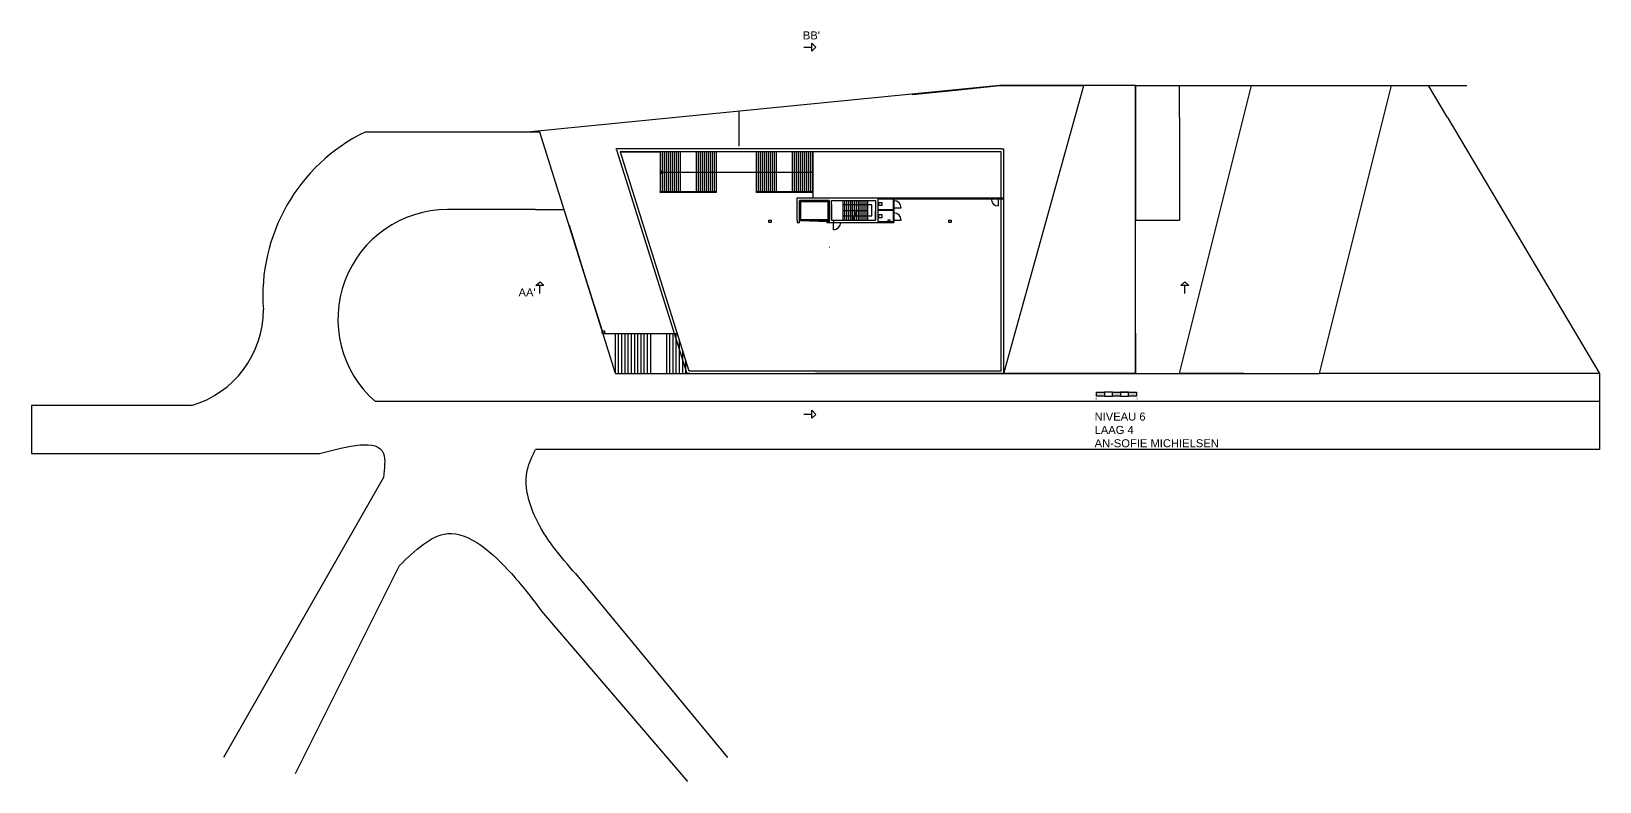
# Model space of a CAD drawing. Header units: millimetres. Extents: x -5657 to 14604, y -1609 to 2067.
# Drawn here: x 10254 to 12214, y 973 to 1911 of the extents above; entities that cross this region are included whole.
import ezdxf

# ---------------------------------------------------------------- set-up
doc = ezdxf.new("R2010")
doc.units = ezdxf.units.MM
doc.linetypes.add('ACAD_ISO02W100', pattern=[15, 12, -3])
doc.layers.get('0').update_dxf_attribs({"color": 4})
for name, color, linetype in [('gelijkvloers', 80, 'Continuous'), ('laag 3', 20, 'Continuous'), ('laag 4.1', 10, 'Continuous'), ('laag 4.2', 12, 'Continuous'), ('str palen', 220, 'Continuous')]:
    doc.layers.add(name, color=color, linetype=linetype)
doc.styles.get("Standard").update_dxf_attribs({"font": 'arial.ttf'})

msp = doc.modelspace()

# ---------------------------------------------------------------- hatches: boundary and pattern name
at = {"linetype": 'Continuous', "transparency": 33554539}
h = msp.add_hatch(color=256, dxfattribs=at)
h.dxf.hatch_style = 1
h.paths.add_polyline_path([(11595, 1460), (11585, 1460), (11585, 1455), (11595, 1455)])
h.paths.add_polyline_path([(11615, 1460), (11605, 1460), (11605, 1455), (11615, 1455)])
h.paths.add_polyline_path([(11635, 1460), (11625, 1460), (11625, 1455), (11635, 1455)])

# ---------------------------------------------------------------- linework, layer by layer
at = {"linetype": 'Continuous'}
for p, q in [((11464, 1843), (10874, 1785)), ((11464, 1843), (10874, 1785)), ((11634, 1843), (11464, 1843)), ((11634, 1483), (11634, 1843)), ((11634, 1843), (12048, 1843)), ((11634, 1483), (11634, 1843)), ((11634, 1843), (11634, 1796)), ((11634, 1843), (11634, 1796)), ((11689, 1803), (11689, 1843)), ((11769, 1803), (11779, 1843)), ((11944, 1803), (11954, 1843)), ((12024, 1803), (12000.2, 1843)), ((10889.6, 1785), (10671, 1785)), ((10984, 1483), (10889.6, 1785)), ((11634, 1796), (11634, 1796)), ((11634, 1796), (11634, 1717)), ((11689, 1803), (11689, 1675)), ((11634, 1717), (11634, 1675)), ((11634, 1603.7), (11634, 1678.7)), ((11634, 1675), (11689, 1675)), ((11634, 1533.7), (11634, 1603.7)), ((11634, 1533.7), (11634, 1483)), ((10984, 1483), (11077, 1483)), ((10984, 1483), (11634, 1483)), ((11077, 1483), (11155, 1483)), ((11155, 1483), (11175, 1483)), ((11175, 1483), (11251, 1483)), ((11342, 1483), (11234, 1483)), ((11428, 1483), (11342, 1483)), ((11558, 1483), (11428, 1483)), ((11634, 1483), (11558, 1483)), ((11558, 1483), (11558, 1483)), ((11634, 1483), (11864, 1483)), ((11585, 1455), (11585, 1460)), ((11585, 1460), (11595, 1460)), ((11595, 1455), (11585, 1455)), ((11605, 1460), (11595, 1460)), ((11595, 1460), (11595, 1455)), ((11595, 1460), (11595, 1455)), ((11595, 1455), (11605, 1455)), ((11605, 1455), (11605, 1460)), ((11605, 1460), (11635, 1460)), ((11615, 1455), (11605, 1455)), ((11625, 1460), (11615, 1460)), ((11615, 1460), (11615, 1455)), ((11615, 1455), (11625, 1455)), ((11625, 1455), (11625, 1460)), ((11635, 1455), (11625, 1455)), ((11635, 1460), (11635, 1455))]:
    msp.add_line(p, q, dxfattribs=at)
for p, q in [((11634, 1483), (11634, 1803)), ((11689, 1483), (11769, 1803)), ((11864, 1483), (11944, 1803)), ((12024, 1803), (12214, 1483)), ((10884, 1688), (10774, 1688)), ((10884, 1688), (10919.9, 1688)), ((10926.1, 1668.4), (10944.5, 1609.2)), ((10944.5, 1609.2), (10967.2, 1536.7)), ((10984, 1483), (11634, 1483)), ((11769, 1483), (11689, 1483)), ((11944, 1483), (11864, 1483)), ((12214, 1483), (11864, 1483)), ((12214, 1483), (12214, 1448)), ((10454, 1443), (10254, 1443)), ((10254, 1443), (10254, 1383)), ((10884, 1448), (10684, 1448)), ((12214, 1448), (10884, 1448)), ((12214, 1448), (12214, 1388)), ((10254, 1383), (10614, 1383)), ((12214, 1388), (10884, 1388)), ((10694, 1353), (10494, 1003)), ((10584, 983), (10714, 1243)), ((10934, 1233), (11124, 1003)), ((10894, 1183), (11074, 973))]:
    msp.add_line(p, q)
msp.add_arc((10771.1, 1580.4), 227.8, 116.0683, 184.3864, dxfattribs=at)
for centre, radius, start, end in [((10774, 1551.1), 136.9, 90, 228.8879), ((10419, 1563), 125, 286.2602, 0)]:
    msp.add_arc(centre, radius, start, end)
for points in [[(10614, 1383), (10694, 1383), (10694, 1353)], [(10934, 1233), (10884, 1303), (10874, 1363), (10884, 1388)], [(10714, 1243), (10774, 1283), (10854, 1233), (10894, 1183)]]:
    msp.add_spline(points, degree=3)
at = {"layer": 'gelijkvloers', "linetype": 'Continuous'}
for p, q in [((10984, 1483), (10984, 1533)), ((10988, 1483), (10988, 1533)), ((10992, 1483), (10992, 1533)), ((10996, 1483), (10996, 1533)), ((11000, 1483), (11000, 1533)), ((11004, 1483), (11004, 1533)), ((11008, 1483), (11008, 1533)), ((11012, 1483), (11012, 1533)), ((11016, 1483), (11016, 1533)), ((11020, 1483), (11020, 1533)), ((11024, 1483), (11024, 1533)), ((11028, 1483), (11028, 1533)), ((11048, 1483), (11048, 1533)), ((11052, 1483), (11052, 1533)), ((11056, 1483), (11056, 1533)), ((11060, 1483), (11060, 1533)), ((11064, 1483), (11064, 1524.3)), ((11064, 1483), (11064, 1524.3)), ((11068, 1483), (11068, 1511.6)), ((11072, 1483), (11072, 1498.9))]:
    msp.add_line(p, q, dxfattribs=at)
at = {"layer": 'laag 3', "linetype": 'Continuous'}
for p, q in [((11409.5, 1837.5), (11464, 1843)), ((11464, 1843), (11569.5, 1843)), ((11469.5, 1483), (11569.5, 1843)), ((11355, 1832), (11409.5, 1837.5)), ((11138.4, 1767.4), (11138.4, 1810.1)), ((10968.4, 1533), (11061.3, 1533))]:
    msp.add_line(p, q, dxfattribs=at)
at = {"layer": 'laag 4.1', "linetype": 'Continuous'}
for p, q in [((10988.6, 1763.9), (10984.9, 1763.9)), ((10985.2, 1762.9), (10984.9, 1763.9)), ((11466, 1763.9), (11469.5, 1763.9)), ((11077, 1483), (11073.3, 1483)), ((11077, 1486.5), (11075.9, 1486.5)), ((11469.5, 1483), (11466, 1483))]:
    msp.add_line(p, q, dxfattribs=at)
at = {"layer": 'laag 4.2', "linetype": 'Continuous'}
for p, q in [((10985.2, 1762.9), (11073.3, 1483)), ((11466, 1763.9), (10988.6, 1763.9)), ((10989.7, 1760.4), (11075.9, 1486.5)), ((11466, 1760.4), (10989.7, 1760.4)), ((10989.7, 1760.4), (11039.7, 1760.4)), ((11039.7, 1760.4), (11039.7, 1710.4)), ((11042.2, 1760.4), (11042.2, 1710.4)), ((11044.7, 1760.4), (11044.7, 1710.4)), ((11047.2, 1760.4), (11047.2, 1710.4)), ((11049.7, 1760.4), (11049.7, 1710.4)), ((11052.2, 1760.4), (11052.2, 1710.4)), ((11054.7, 1760.4), (11054.7, 1710.4)), ((11057.2, 1760.4), (11057.2, 1710.4)), ((11059.7, 1760.4), (11059.7, 1710.4)), ((11062.2, 1760.4), (11062.2, 1710.4)), ((11064.7, 1760.4), (11064.7, 1710.4)), ((11084.7, 1760.4), (11084.7, 1710.4)), ((11084.7, 1760.4), (11084.7, 1710.4)), ((11087.2, 1760.4), (11087.2, 1710.4)), ((11089.7, 1760.4), (11089.7, 1710.4)), ((11092.2, 1760.4), (11092.2, 1710.4)), ((11094.7, 1760.4), (11094.7, 1710.4)), ((11097.2, 1760.4), (11097.2, 1710.4)), ((11099.7, 1760.4), (11099.7, 1710.4)), ((11102.2, 1760.4), (11102.2, 1710.4)), ((11104.7, 1760.4), (11104.7, 1710.4)), ((11107.2, 1760.4), (11107.2, 1710.4)), ((11109.7, 1760.4), (11109.7, 1710.4)), ((11159.7, 1760.4), (11159.7, 1710.4)), ((11159.7, 1760.4), (11159.7, 1710.4)), ((11159.7, 1760.4), (11159.7, 1710.4)), ((11162.2, 1760.4), (11162.2, 1710.4)), ((11164.7, 1760.4), (11164.7, 1710.4)), ((11167.2, 1760.4), (11167.2, 1710.4)), ((11169.7, 1760.4), (11169.7, 1710.4)), ((11172.2, 1760.4), (11172.2, 1710.4)), ((11174.7, 1760.4), (11174.7, 1710.4)), ((11177.2, 1760.4), (11177.2, 1710.4)), ((11179.7, 1760.4), (11179.7, 1710.4)), ((11182.2, 1760.4), (11182.2, 1710.4)), ((11184.7, 1760.4), (11184.7, 1710.4)), ((11204.7, 1760.4), (11204.7, 1710.4)), ((11204.7, 1760.4), (11204.7, 1710.4)), ((11204.7, 1760.4), (11204.7, 1710.4)), ((11204.7, 1760.4), (11204.7, 1710.4)), ((11207.2, 1760.4), (11207.2, 1710.4)), ((11209.7, 1760.4), (11209.7, 1710.4)), ((11212.2, 1760.4), (11212.2, 1710.4)), ((11214.7, 1760.4), (11214.7, 1710.4)), ((11217.2, 1760.4), (11217.2, 1710.4)), ((11219.7, 1760.4), (11219.7, 1710.4)), ((11222.2, 1760.4), (11222.2, 1710.4)), ((11224.7, 1760.4), (11224.7, 1710.4)), ((11227.2, 1760.4), (11227.2, 1710.4)), ((11229.7, 1760.4), (11229.7, 1710.4)), ((11230.7, 1760.4), (11230.7, 1710.4)), ((11466, 1486.5), (11466, 1760.4)), ((11469.5, 1483), (11469.5, 1763.9)), ((11039.7, 1734.6), (11041.5, 1736.3)), ((11041.5, 1736.3), (11039.7, 1734.6)), ((11229.7, 1734.6), (11039.7, 1734.6)), ((11039.7, 1734.6), (11041.6, 1732.9)), ((11039.7, 1709.4), (11039.7, 1710.4)), ((11109.7, 1710.4), (11039.7, 1710.4)), ((11109.7, 1709.4), (11039.7, 1709.4)), ((11109.7, 1710.4), (11109.7, 1709.4)), ((11229.7, 1710.4), (11159.7, 1710.4)), ((11159.7, 1710.4), (11159.7, 1709.4)), ((11229.7, 1709.4), (11159.7, 1709.4)), ((11229.7, 1709.4), (11230.7, 1709.4)), ((11230.7, 1709.4), (11230.7, 1710.4)), ((11230.7, 1709.4), (11230.7, 1702.6)), ((11211, 1675), (11211, 1702.6)), ((11211, 1699.6), (11211, 1702.6)), ((11211, 1702.6), (11312, 1702.6)), ((11214, 1694.6), (11214, 1699.6)), ((11214, 1694.6), (11214, 1699.6)), ((11251, 1699.6), (11214, 1699.6)), ((11214, 1699.6), (11214, 1675)), ((11214, 1675), (11214, 1694.6)), ((11214, 1675), (11214, 1694.6)), ((11215, 1675), (11215, 1698.6)), ((11215, 1698.6), (11250, 1698.6)), ((11215.5, 1675.5), (11215.5, 1698.1)), ((11215.5, 1698.1), (11249.5, 1698.1)), ((11249.5, 1698.1), (11249.5, 1675.5)), ((11250, 1698.6), (11250, 1675)), ((11251, 1675), (11251, 1699.6)), ((11251, 1675), (11251, 1699.6)), ((11251, 1675), (11251, 1699.6)), ((11251, 1675), (11251, 1699.6)), ((11251, 1699.6), (11251, 1675)), ((11251, 1675), (11251, 1699.6)), ((11251, 1675), (11251, 1699.6)), ((11254, 1694.6), (11254, 1699.6)), ((11254, 1675), (11254, 1699.6)), ((11254, 1675), (11254, 1699.6)), ((11254, 1675), (11254, 1699.6)), ((11254, 1699.6), (11254, 1699.6)), ((11254, 1699.6), (11309, 1699.6)), ((11254, 1694.6), (11254, 1675)), ((11268.4, 1675), (11268.4, 1699.6)), ((11304.5, 1693.8), (11268.4, 1693.8)), ((11299.6, 1686.6), (11268.4, 1686.6)), ((11270.8, 1675), (11270.8, 1699.6)), ((11273.2, 1675), (11273.2, 1699.6)), ((11275.6, 1675), (11275.6, 1699.6)), ((11278, 1675), (11278, 1699.6)), ((11280.4, 1675), (11280.4, 1699.6)), ((11282.8, 1675), (11282.8, 1699.6)), ((11285.2, 1675), (11285.2, 1699.6)), ((11287.6, 1675), (11287.6, 1699.6)), ((11290, 1675), (11290, 1699.6)), ((11292.4, 1675), (11292.4, 1699.6)), ((11294.8, 1675), (11294.8, 1699.6)), ((11297.2, 1675), (11297.2, 1699.6)), ((11299.6, 1675), (11299.6, 1699.6)), ((11304.5, 1680.4), (11304.5, 1693.8)), ((11309, 1699.6), (11309, 1675)), ((11309, 1675), (11309, 1686.6)), ((11312, 1702.6), (11312, 1675)), ((11312, 1702.6), (11332, 1702.6)), ((11312, 1701.6), (11331, 1701.6)), ((11312, 1697.1), (11312, 1693.5)), ((11312, 1697.1), (11317.4, 1697.1)), ((11312, 1693.5), (11317.4, 1693.5)), ((11331, 1687.8), (11312, 1687.8)), ((11331, 1686.8), (11312, 1686.8)), ((11312.6, 1697.1), (11312.6, 1693.5)), ((11317.4, 1693.5), (11317.4, 1697.1)), ((11331, 1701.6), (11331, 1687.8)), ((11331, 1701.6), (11469.5, 1701.6)), ((11331, 1686.8), (11331, 1673)), ((11332, 1702.6), (11332, 1672)), ((11332, 1702.6), (11469.5, 1702.6)), ((11332, 1690.1), (11341, 1690.1)), ((11462.5, 1701.6), (11462.5, 1692.6)), ((11211, 1675), (11211, 1672)), ((11211, 1672), (11214, 1672)), ((11214, 1672), (11214, 1675)), ((11215, 1675), (11250, 1675)), ((11215, 1674.5), (11226.6, 1674.5)), ((11215, 1674), (11215, 1674.5)), ((11226.6, 1674), (11215, 1674)), ((11215.5, 1675.5), (11249.5, 1675.5)), ((11226.6, 1674.5), (11226.6, 1674)), ((11226.6, 1674), (11238.2, 1674)), ((11226.6, 1673.5), (11226.6, 1674)), ((11238.2, 1673.5), (11226.6, 1673.5)), ((11238.2, 1674), (11238.2, 1673.5)), ((11238.2, 1673.5), (11249.8, 1673.5)), ((11238.2, 1673), (11238.2, 1673.5)), ((11249.8, 1673), (11238.2, 1673)), ((11249.8, 1673.5), (11249.8, 1673)), ((11251, 1675), (11251, 1672)), ((11251, 1672), (11312, 1672)), ((11254, 1675), (11309, 1675)), ((11256.5, 1675), (11256.5, 1671.9)), ((11256.5, 1662.9), (11256.5, 1671.9)), ((11269.4, 1681.2), (11268.4, 1680.4)), ((11268.4, 1680.4), (11304.5, 1680.4)), ((11268.4, 1680.4), (11269.4, 1679.4)), ((11283.1, 1680.4), (11283.9, 1681.3)), ((11283.9, 1681.3), (11283.1, 1680.4)), ((11283.1, 1680.4), (11284, 1679.6)), ((11312, 1681.9), (11312, 1678.3)), ((11312, 1681.9), (11317.4, 1681.9)), ((11312, 1678.3), (11317.4, 1678.3)), ((11312, 1675), (11312, 1672)), ((11312, 1673), (11331, 1673)), ((11312, 1672), (11332, 1672)), ((11312.6, 1681.9), (11312.6, 1678.3)), ((11317.4, 1678.3), (11317.4, 1681.9)), ((11332, 1674.9), (11341, 1674.9)), ((11251.5, 1641.2), (11252, 1641.2)), ((10967.2, 1536.7), (10970.2, 1536.7)), ((10967.2, 1533.7), (10967.2, 1536.7)), ((10970.2, 1533.7), (10967.2, 1533.7)), ((10970.2, 1536.7), (10970.2, 1533.7)), ((11077, 1486.5), (11466, 1486.5)), ((11077, 1483), (11466, 1483))]:
    msp.add_line(p, q, dxfattribs=at)
at = {"layer": 'laag 4.2', "linetype": 'ACAD_ISO02W100'}
for p, q in [((11214, 1699.6), (11251, 1699.6)), ((11285.2, 1686.6), (11280.4, 1675)), ((11285.6, 1686.6), (11280.8, 1675))]:
    msp.add_line(p, q, dxfattribs=at)
at = {"layer": 'laag 4.2', "linetype": 'Continuous'}
for centre, start, end in [((11332, 1690.1), 0, 90), ((11462.5, 1701.6), 180, 270), ((11256.5, 1671.9), 270, 0), ((11332, 1674.9), 0, 90)]:
    msp.add_arc(centre, 9, start, end, dxfattribs=at)
at = {"layer": 'str palen', "linetype": 'ACAD_ISO02W100'}
for p, q in [((11219.6, 1891.1), (11229.6, 1891.1)), ((11229.6, 1891.1), (11229.6, 1896.1)), ((11229.6, 1896.1), (11234.4, 1890.9)), ((11229.6, 1886.1), (11229.6, 1891.1)), ((11234.4, 1890.9), (11229.6, 1886.1)), ((10884.6, 1593), (10889.8, 1597.8)), ((10889.6, 1593), (10884.6, 1593)), ((10889.6, 1583), (10889.6, 1593)), ((10894.6, 1593), (10889.6, 1593)), ((10889.8, 1597.8), (10894.6, 1593)), ((11690.5, 1593), (11695.7, 1597.8)), ((11695.5, 1593), (11690.5, 1593)), ((11695.5, 1583), (11695.5, 1593)), ((11700.5, 1593), (11695.5, 1593)), ((11695.7, 1597.8), (11700.5, 1593)), ((11219.6, 1432.2), (11229.6, 1432.2)), ((11229.6, 1432.2), (11229.6, 1437.2)), ((11229.6, 1437.2), (11234.4, 1432.1)), ((11229.6, 1427.2), (11229.6, 1432.2)), ((11234.4, 1432.1), (11229.6, 1427.2))]:
    msp.add_line(p, q, dxfattribs=at)
at = {"layer": 'str palen', "linetype": 'Continuous'}
for p, q in [((11175.5, 1675), (11178.5, 1675)), ((11175.5, 1672), (11175.5, 1675)), ((11178.5, 1672), (11175.5, 1672)), ((11178.5, 1675), (11178.5, 1672)), ((11251, 1675), (11248, 1675)), ((11248, 1675), (11248, 1672)), ((11248, 1672), (11251, 1672)), ((11251, 1672), (11251, 1675)), ((11327.5, 1675), (11324.5, 1675)), ((11324.5, 1675), (11324.5, 1672)), ((11324.5, 1672), (11327.5, 1672)), ((11327.5, 1672), (11327.5, 1675)), ((11400.5, 1675), (11403.5, 1675)), ((11400.5, 1672), (11400.5, 1675)), ((11403.5, 1672), (11400.5, 1672)), ((11403.5, 1675), (11403.5, 1672))]:
    msp.add_line(p, q, dxfattribs=at)

# ---------------------------------------------------------------- texts
at = {"linetype": 'Continuous', "char_height": 2.5, "attachment_point": 1}
for s, width, insert in [('0', 4, (11584, 1453)), ('5', 9, (11635, 1453))]:
    msp.add_mtext_dynamic_manual_height_columns(s, width=width, gutter_width=12.5, heights=[0], dxfattribs=dict(at, insert=insert))
at = {"layer": 'gelijkvloers', "linetype": 'Continuous', "ltscale": 2, "insert": (11582.8, 1434.3), "char_height": 10, "attachment_point": 1}
msp.add_mtext_dynamic_manual_height_columns('NIVEAU 6\\PLAAG 4\\PAN-SOFIE MICHIELSEN', width=323, gutter_width=12.5, heights=[0], dxfattribs=at)
at = {"layer": 'str palen', "linetype": 'ACAD_ISO02W100', "char_height": 10, "attachment_point": 1}
for s, width, insert in [("BB'", 43.244, (11218.2, 1910.8)), ("AA'", 46.334, (10862.9, 1589.5))]:
    msp.add_mtext_dynamic_manual_height_columns(s, width=width, gutter_width=12.5, heights=[0], dxfattribs=dict(at, insert=insert))

doc.saveas('drawing.dxf')
